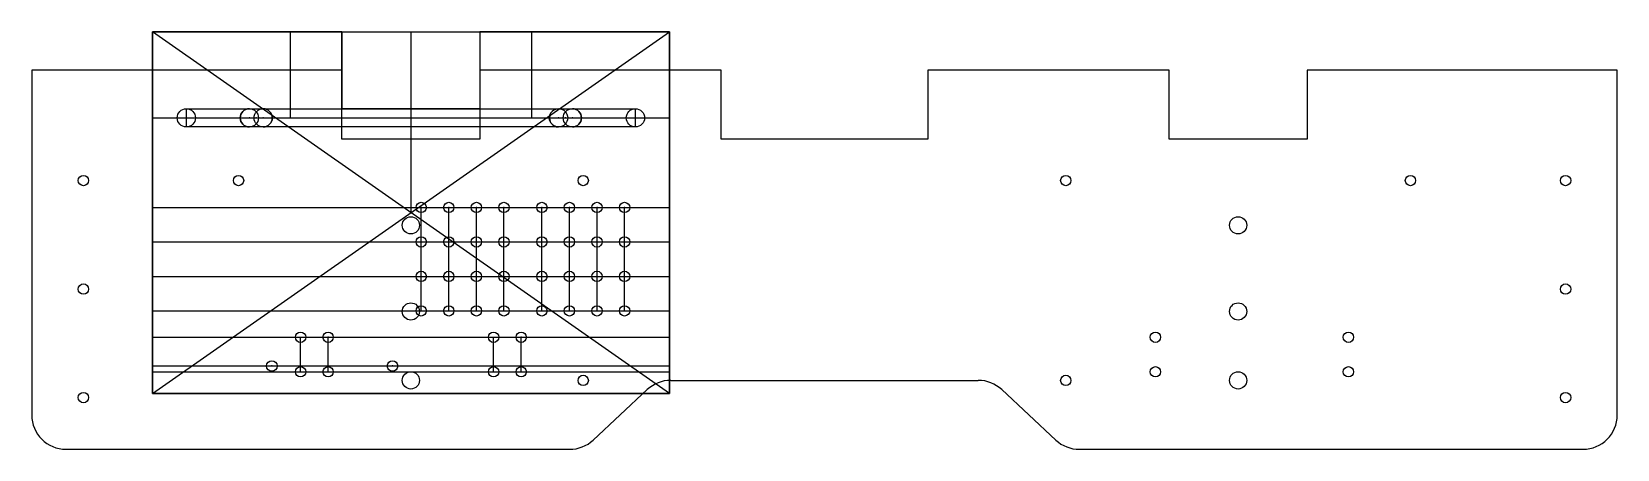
# Model space of a CAD drawing. Header units: centimetres. Extents: x -11 to 35, y -6.9 to 5.2.
import ezdxf

# ---------------------------------------------------------------- set-up
doc = ezdxf.new("R2010")
doc.units = ezdxf.units.CM
doc.header["$MEASUREMENT"] = 0
for name, color, linetype in [('合页连接板-方案二 v10_Sketch1', 7, 'Continuous'), ('合页连接板-方案二 v10_Sketch2', 7, 'Continuous'), ('合页连接板-方案二 v10_Sketch3', 7, 'Continuous')]:
    doc.layers.add(name, color=color, linetype=linetype)

msp = doc.modelspace()

# ---------------------------------------------------------------- linework, layer by layer
at = {"layer": '合页连接板-方案二 v10_Sketch1'}
for p, q in [((-7.5, -5.25), (-7.5, 5.25)), ((-7.5, -5.25), (7.5, 5.25)), ((7.5, -5.25), (-7.5, 5.25)), ((-7.5, 5.25), (7.5, 5.25)), ((-3.5, 5.25), (-3.5, 2.75)), ((-2, 5.25), (-2, 3.015)), ((0, 5.25), (0, 0)), ((2, 5.25), (2, 3.015)), ((3.5, 5.25), (3.5, 2.75)), ((7.5, 5.25), (7.5, -5.25)), ((-6.515, 3.015), (6.515, 3.015)), ((-6.515, 3.015), (-6.515, 2.485)), ((6.515, 2.485), (6.515, 3.015)), ((-7.5, 2.75), (7.5, 2.75)), ((6.515, 2.485), (-6.515, 2.485)), ((-7.5, 0.15), (7.5, 0.15)), ((0.3, -2.85), (0.3, 0.15)), ((1.1, -2.85), (1.1, 0.15)), ((1.9, -2.85), (1.9, 0.15)), ((2.7, -2.85), (2.7, 0.15)), ((3.8, -2.85), (3.8, 0.15)), ((4.6, -2.85), (4.6, 0.15)), ((5.4, -2.85), (5.4, 0.15)), ((6.2, -2.85), (6.2, 0.15)), ((-7.5, -0.85), (7.5, -0.85)), ((-7.5, -1.85), (7.5, -1.85)), ((-7.5, -2.85), (7.5, -2.85)), ((-7.5, -4.45), (7.5, -4.45)), ((7.5, -5.25), (-7.5, -5.25))]:
    msp.add_line(p, q, dxfattribs=at)
for centre, radius in [((-6.515, 2.75), 0.265), ((-4.685, 2.75), 0.265), ((-4.285, 2.75), 0.265), ((4.285, 2.75), 0.265), ((4.685, 2.75), 0.265), ((6.515, 2.75), 0.265), ((0.3, 0.15), 0.15), ((1.1, 0.15), 0.15), ((1.9, 0.15), 0.15), ((2.7, 0.15), 0.15), ((3.8, 0.15), 0.15), ((4.6, 0.15), 0.15), ((5.4, 0.15), 0.15), ((6.2, 0.15), 0.15), ((0.3, -0.85), 0.15), ((1.1, -0.85), 0.15), ((1.9, -0.85), 0.15), ((2.7, -0.85), 0.15), ((3.8, -0.85), 0.15), ((4.6, -0.85), 0.15), ((5.4, -0.85), 0.15), ((6.2, -0.85), 0.15), ((0.3, -1.85), 0.15), ((1.1, -1.85), 0.15), ((1.9, -1.85), 0.15), ((2.7, -1.85), 0.15), ((3.8, -1.85), 0.15), ((4.6, -1.85), 0.15), ((5.4, -1.85), 0.15), ((6.2, -1.85), 0.15), ((0.3, -2.85), 0.15), ((1.1, -2.85), 0.15), ((1.9, -2.85), 0.15), ((2.7, -2.85), 0.15), ((3.8, -2.85), 0.15), ((4.6, -2.85), 0.15), ((5.4, -2.85), 0.15), ((6.2, -2.85), 0.15), ((-4.033, -4.45), 0.153), ((-0.533, -4.45), 0.152)]:
    msp.add_circle(centre, radius, dxfattribs=at)
for p in [(-6.515, 2.75), (-4.685, 2.75), (-4.485, 2.75), (-4.285, 2.75), (0, 2.75), (4.285, 2.75), (4.485, 2.75), (4.685, 2.75), (6.515, 2.75), (0, 0), (0, 0), (0.3, 0.15), (1.1, 0.15), (1.9, 0.15), (2.7, 0.15), (3.8, 0.15), (4.6, 0.15), (5.4, 0.15), (6.2, 0.15), (0.3, -0.85), (1.1, -0.85), (1.9, -0.85), (2.7, -0.85), (3.8, -0.85), (4.6, -0.85), (5.4, -0.85), (6.2, -0.85), (0.3, -1.85), (0.3, -1.85), (1.1, -1.85), (1.9, -1.85), (2.7, -1.85), (3.8, -1.85), (4.6, -1.85), (5.4, -1.85), (6.2, -1.85), (0.3, -2.85), (1.1, -2.85), (1.9, -2.85), (2.7, -2.85), (3.8, -2.85), (4.6, -2.85), (5.4, -2.85), (6.2, -2.85), (-4.033, -4.45), (-0.533, -4.45)]:
    msp.add_point(p, dxfattribs=at)
at = {"layer": '合页连接板-方案二 v10_Sketch2'}
for p, q in [((-2, 4.132, 2), (-11, 4.132, 2)), ((-11, 4.132, 2), (-11, -5.868, 2)), ((-2, 2.132, 2), (-2, 4.132, 2)), ((9, 4.132, 2), (2, 4.132, 2)), ((2, 4.132, 2), (2, 2.132, 2)), ((9, 2.132, 2), (9, 4.132, 2)), ((22, 4.132, 2), (15, 4.132, 2)), ((15, 4.132, 2), (15, 2.132, 2)), ((22, 2.132, 2), (22, 4.132, 2)), ((26, 4.132, 2), (26, 2.132, 2)), ((35, 4.132, 2), (26, 4.132, 2)), ((35, -5.868, 2), (35, 4.132, 2)), ((2, 2.132, 2), (-2, 2.132, 2)), ((15, 2.132, 2), (9, 2.132, 2)), ((26, 2.132, 2), (22, 2.132, 2)), ((7.539, -4.868, 2), (16.461, -4.868, 2)), ((5.288, -6.599, 2), (6.857, -5.136, 2)), ((17.143, -5.136, 2), (18.712, -6.599, 2)), ((-10, -6.868, 2), (4.606, -6.868, 2)), ((19.394, -6.868, 2), (34, -6.868, 2))]:
    msp.add_line(p, q, dxfattribs=at)
for centre, radius in [((-9.5, 0.932, 2), 0.15), ((-5, 0.932, 2), 0.15), ((5, 0.932, 2), 0.15), ((19, 0.932, 2), 0.15), ((29, 0.932, 2), 0.15), ((33.5, 0.932, 2), 0.15), ((0, -0.368, 2), 0.25), ((24, -0.368, 2), 0.25), ((-9.5, -2.218, 2), 0.15), ((33.5, -2.218, 2), 0.15), ((0, -2.868, 2), 0.25), ((24, -2.868, 2), 0.25), ((-3.2, -3.618, 2), 0.15), ((-3.2, -3.618, 2), 0.15), ((2.4, -3.618, 2), 0.15), ((2.4, -3.618, 2), 0.15), ((21.6, -3.618, 2), 0.15), ((27.2, -3.618, 2), 0.15), ((-3.2, -4.618, 2), 0.15), ((-3.2, -4.618, 2), 0.15), ((2.4, -4.618, 2), 0.15), ((2.4, -4.618, 2), 0.15), ((21.6, -4.618, 2), 0.15), ((27.2, -4.618, 2), 0.15), ((0, -4.868, 2), 0.25), ((5, -4.868, 2), 0.15), ((19, -4.868, 2), 0.15), ((24, -4.868, 2), 0.25), ((-9.5, -5.368, 2), 0.15), ((33.5, -5.368, 2), 0.15)]:
    msp.add_circle(centre, radius, dxfattribs=at)
for centre, start, end in [((7.539, -5.868, 2), 90, 133), ((16.461, -5.868, 2), 47, 90), ((-10, -5.868, 2), 180, 270), ((34, -5.868, 2), 270, 0), ((4.606, -5.868, 2), 270, 313), ((19.394, -5.868, 2), 227, 270)]:
    msp.add_arc(centre, 1, start, end, dxfattribs=at)
msp.add_point((0, 0, 2), dxfattribs=at)
at = {"layer": '合页连接板-方案二 v10_Sketch3'}
for p, q in [((-2, 5.25, 0.8), (-7.5, 5.25, 0.8)), ((-7.5, 5.25, 0.8), (-7.5, -5.25, 0.8)), ((-2, 3.015, 0.8), (-2, 5.25, 0.8)), ((7.5, 5.25, 0.8), (2, 5.25, 0.8)), ((2, 5.25, 0.8), (2, 3.015, 0.8)), ((7.5, -5.25, 0.8), (7.5, 5.25, 0.8)), ((-4.685, 3.015, 0.8), (-4.285, 3.015, 0.8)), ((2, 3.015, 0.8), (-2, 3.015, 0.8)), ((4.285, 3.015, 0.8), (4.685, 3.015, 0.8)), ((-4.285, 2.485, 0.8), (-4.685, 2.485, 0.8)), ((4.685, 2.485, 0.8), (4.285, 2.485, 0.8)), ((-7.5, -3.618, 0.8), (7.5, -3.618, 0.8)), ((-3.2, -4.618, 0.8), (-3.2, -3.618, 0.8)), ((-2.4, -4.618, 0.8), (-2.4, -3.618, 0.8)), ((2.4, -4.618, 0.8), (2.4, -3.618, 0.8)), ((3.2, -4.618, 0.8), (3.2, -3.618, 0.8)), ((-7.5, -4.618, 0.8), (7.5, -4.618, 0.8)), ((-7.5, -5.25, 0.8), (7.5, -5.25, 0.8))]:
    msp.add_line(p, q, dxfattribs=at)
for centre, radius in [((-6.515, 2.75, 0.8), 0.265), ((6.515, 2.75, 0.8), 0.265), ((0.3, 0.15, 0.8), 0.15), ((1.1, 0.15, 0.8), 0.15), ((1.9, 0.15, 0.8), 0.15), ((2.7, 0.15, 0.8), 0.15), ((3.8, 0.15, 0.8), 0.15), ((4.6, 0.15, 0.8), 0.15), ((5.4, 0.15, 0.8), 0.15), ((6.2, 0.15, 0.8), 0.15), ((0.3, -0.85, 0.8), 0.15), ((1.1, -0.85, 0.8), 0.15), ((1.9, -0.85, 0.8), 0.15), ((2.7, -0.85, 0.8), 0.15), ((3.8, -0.85, 0.8), 0.15), ((4.6, -0.85, 0.8), 0.15), ((5.4, -0.85, 0.8), 0.15), ((6.2, -0.85, 0.8), 0.15), ((0.3, -1.85, 0.8), 0.15), ((1.1, -1.85, 0.8), 0.15), ((1.9, -1.85, 0.8), 0.15), ((2.7, -1.85, 0.8), 0.15), ((3.8, -1.85, 0.8), 0.15), ((4.6, -1.85, 0.8), 0.15), ((5.4, -1.85, 0.8), 0.15), ((6.2, -1.85, 0.8), 0.15), ((0.3, -2.85, 0.8), 0.15), ((1.1, -2.85, 0.8), 0.15), ((1.9, -2.85, 0.8), 0.15), ((2.7, -2.85, 0.8), 0.15), ((3.8, -2.85, 0.8), 0.15), ((4.6, -2.85, 0.8), 0.15), ((5.4, -2.85, 0.8), 0.15), ((6.2, -2.85, 0.8), 0.15), ((-3.2, -3.618, 0.8), 0.15), ((-2.4, -3.618, 0.8), 0.15), ((2.4, -3.618, 0.8), 0.15), ((3.2, -3.618, 0.8), 0.15), ((-3.2, -4.618, 0.8), 0.15), ((-2.4, -4.618, 0.8), 0.15), ((2.4, -4.618, 0.8), 0.15), ((3.2, -4.618, 0.8), 0.15)]:
    msp.add_circle(centre, radius, dxfattribs=at)
for centre, start, end in [((-4.685, 2.75, 0.8), 90.0001, 270), ((-4.285, 2.75, 0.8), 269.9999, 89.9999), ((4.285, 2.75, 0.8), 89.9997, 269.9999), ((4.685, 2.75, 0.8), 269.9999, 89.9997)]:
    msp.add_arc(centre, 0.265, start, end, dxfattribs=at)
for p in [(0, 0, 0.8), (-2.4, -3.618, 0.8), (3.2, -3.618, 0.8), (-2.4, -4.618, 0.8), (3.2, -4.618, 0.8)]:
    msp.add_point(p, dxfattribs=at)

doc.saveas('drawing.dxf')
